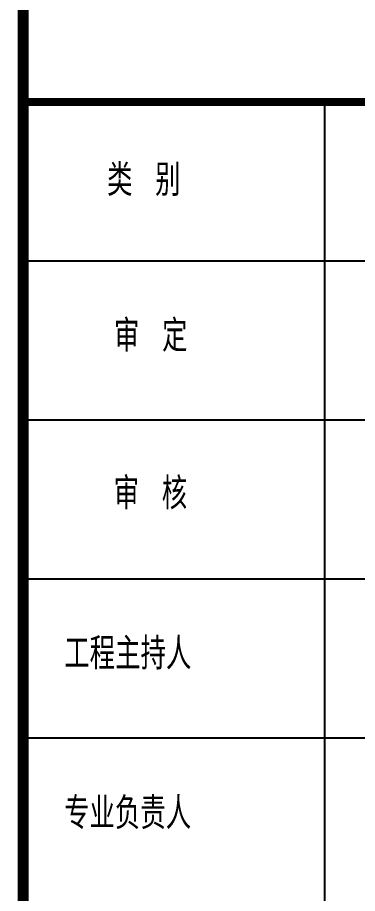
# Model space of a CAD drawing. Extents: x -21908402 to 2004492, y 83987 to 5079726.
# Drawn here: x 1880778 to 1882291, y 412916 to 416813 of the extents above; entities that cross this region are included whole.
import ezdxf

# ---------------------------------------------------------------- set-up
doc = ezdxf.new("R2010")
doc.units = 0
doc.header["$LTSCALE"] = 1000
doc.layers.get('0').update_dxf_attribs({"linetype": 'CONTINUOUS'})
for name, color, linetype in [('PP-PM-TK', 7, 'CONTINUOUS'), ('PUB_TEXT', 7, 'CONTINUOUS'), ('PUB_TITLE', 4, 'CONTINUOUS')]:
    doc.layers.add(name, color=color, linetype=linetype)
doc.styles.add('TQ', font='txt.shx', dxfattribs={"width": 0.8, "bigfont": 'hztxt.shx'})

# ---------------------------------------------------------------- blocks, each defined once
blk = doc.blocks.new('TK')
at = {"layer": 'PP-PM-TK', "color": 4, "const_width": 74.2}
blk.add_lwpolyline([(1742537.1, 401992.7), (1742537.1, 341992.7)], dxfattribs=at)
at = {"layer": 'PUB_TITLE', "color": 4}
for p, q in [((1744552.2, 359243.1), (1744552.2, 366667.7)), ((1742537.1, 365607), (1748370.6, 365607)), ((1742537.1, 364546.4), (1748370.6, 364546.4)), ((1742537.1, 363485.7), (1748370.6, 363485.7)), ((1742537.1, 362425.1), (1748370.6, 362425.1))]:
    blk.add_line(p, q, dxfattribs=at)
at = {"layer": 'PUB_TITLE', "color": 4, "const_width": 53}
blk.add_lwpolyline([(1742537.1, 366667.7), (1748370.6, 366667.7)], dxfattribs=at)
at = {"layer": 'PUB_TEXT', "color": 2, "char_height": 212.13, "width": 1781.712, "attachment_point": 1, "style": 'TQ'}
for s, insert in [('类 别', (1743097.8, 366253)), ('审 定', (1743144.1, 365213.2)), ('审 核', (1743142.1, 364161.9)), ('工程主持人', (1742811.9, 363092.8)), ('专业负责人', (1742810.8, 362028))]:
    blk.add_mtext(s, dxfattribs=dict(at, insert=insert))

msp = doc.modelspace()

# ---------------------------------------------------------------- block references
at = {"xscale": 0.6666666666278616, "yscale": 0.6666666666569654, "zscale": 0.6666666666666665}
msp.add_blockref('TK', (719111.1, 171992.1), dxfattribs=at)

doc.saveas('drawing.dxf')
